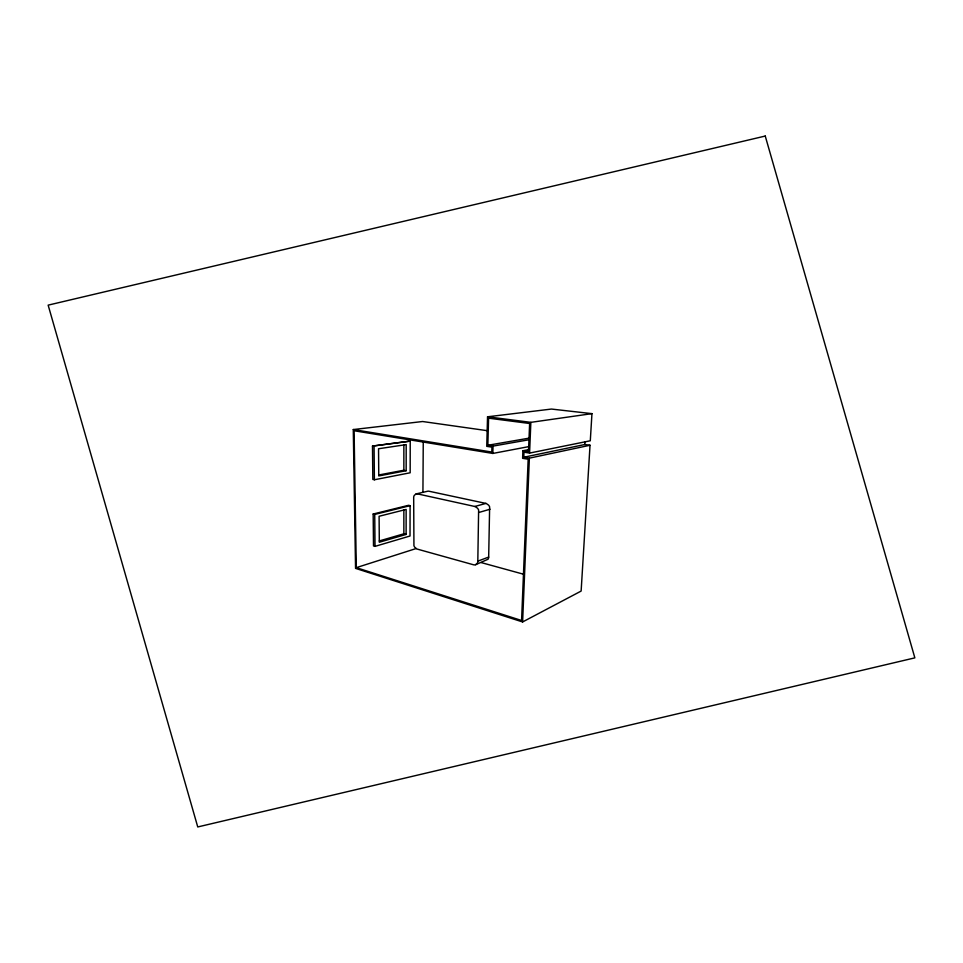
<?xml version="1.0" encoding="UTF-8"?>
<svg xmlns="http://www.w3.org/2000/svg" width="963" height="963" viewBox="0 0 963 963"><rect width="100%" height="100%" fill="white"/><g stroke="black" fill="none" stroke-linecap="round" stroke-linejoin="round"><path stroke-width="1.44" d="M379.302 540.929L403.858 533.815L403.858 510.017M406.169 470.69L378.772 475.927L378.543 448.758L406.193 444.617L406.169 470.69L403.858 470.233L403.858 444.966M406.121 534.417L406.145 509.439L379.097 516.264L379.314 542.241L406.121 534.417L403.858 533.815M410.094 505.659L410.021 536.006L375.028 546.37L373.5 545.937L373.175 514.025L408.577 505.298L410.094 505.659L374.727 514.423L373.175 514.025M410.226 441.114L410.166 472.785L374.39 479.767L372.825 479.43L372.488 446.074L410.226 441.114L372.488 446.074M422.926 492.334L423.251 442.065M416.197 493.899A2.865 2.684 7.9 0 1 417.533 493.899L475.216 506.574L477.516 508.223A7.812 7.307 7.9 0 1 478.623 510.029L477.817 561.152L488.674 557.071L489.637 506.875A7.572 7.078 7.9 0 0 488.542 505.106L486.267 503.493L429.029 491.238A2.889 2.696 7.9 0 0 427.704 491.226L415.932 493.959L414.222 495.488A4.923 4.61 7.9 0 0 413.681 497.715L413.934 545.72A7.824 7.307 7.9 0 0 414.921 547.405L416.931 549.006L473.423 564.751A3.286 3.07 7.9 0 0 475.626 564.703L488.048 559.238A4.659 4.358 7.9 0 0 488.662 557.071M487.543 416.798L486.748 446.338L491.937 447.157L491.792 452.044L353.277 429.558L355.552 568.375L522.608 621.954L581.134 591.065L590.03 445.255L584.83 444.521L523.788 457.244L523.992 452.201L529.578 453.079L590.295 440.777L591.956 413.645L551.45 409.058L487.543 416.798L530.854 422.348L591.956 413.645M528.964 439.766L493.044 446.098L487.844 445.279L488.59 418.183L529.626 423.491L528.482 451.635L522.897 450.756L522.608 458.316L528.169 459.219L521.573 620.485L356.298 567.652L354.095 430.75L492.827 453.441L528.687 446.639M492.827 453.441L493.044 446.098M522.608 621.954L529.373 458.147L590.03 445.255M529.578 453.079L530.854 422.348M584.83 444.521L584.986 441.861M475.626 564.691L477.191 563.367A4.755 4.442 7.9 0 0 477.817 561.152M356.298 567.652L416.124 548.549M479.044 512.412L490.059 509.222M474.807 506.49L485.87 503.42M522.897 450.756L528.567 449.661M378.76 474.988L403.858 470.233M487.844 445.279L529.036 438.153M353.277 429.558L422.613 421.517L487.17 430.666M523.788 457.244L529.373 458.147M481.163 562.573L523.463 574.201M374.065 446.351L374.39 479.767M374.727 514.423L375.028 546.37M765.248 136.048L48.15 305.139L197.752 826.952L914.85 657.861L765.248 136.048"/></g></svg>
